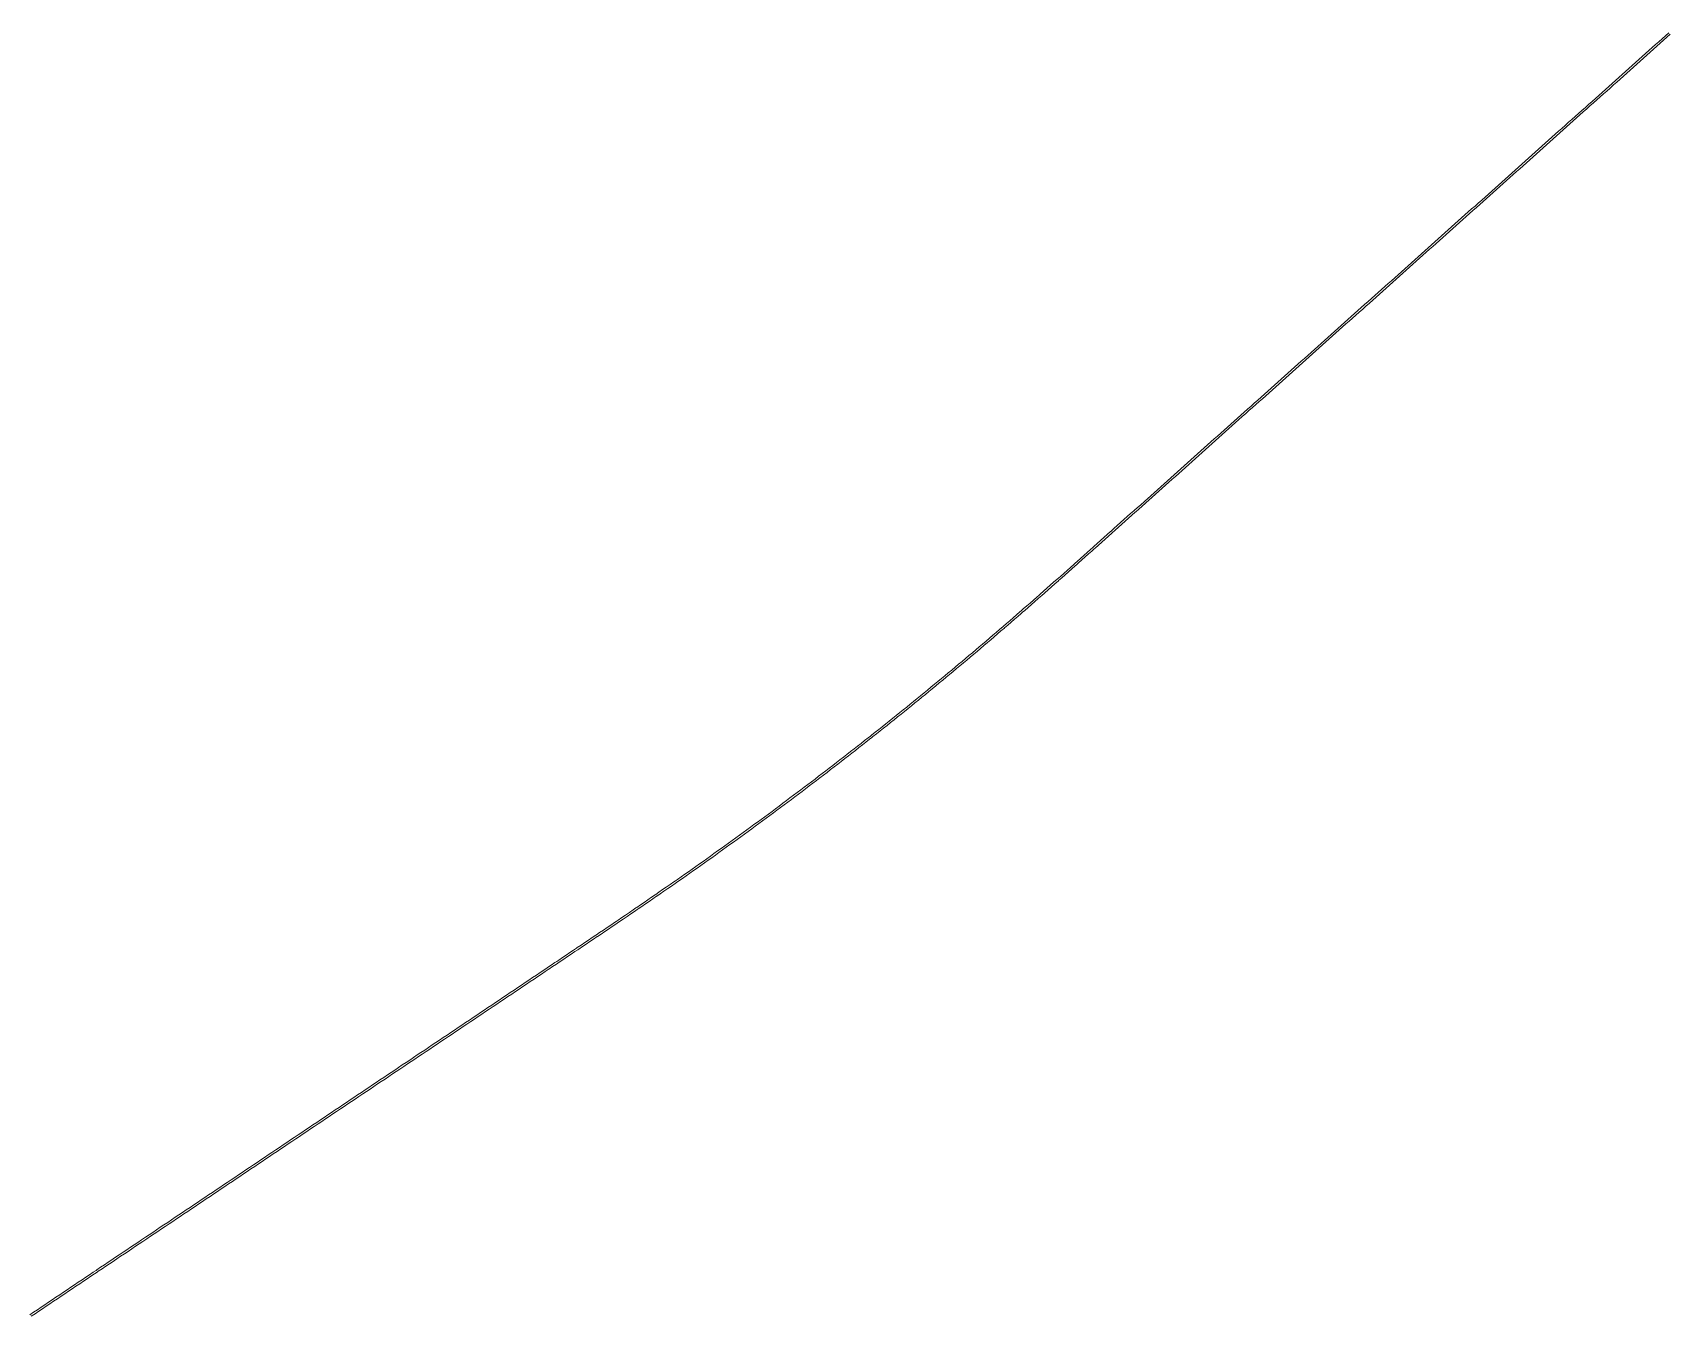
# Model space of a CAD drawing. Header units: metres. Extents: x 142705 to 201127, y 6511363 to 6533832.
# Drawn here: x 197476 to 201127, y 6530968 to 6533832 of the extents above; entities that cross this region are included whole.
import ezdxf

# ---------------------------------------------------------------- set-up
doc = ezdxf.new("R2010")
doc.units = ezdxf.units.M
doc.header["$MEASUREMENT"] = 0

msp = doc.modelspace()

# ---------------------------------------------------------------- linework, layer by layer
at = {"color": 7, "linetype": 'Continuous', "lineweight": 0}
for points in [[(201124, 6533831.8, 52.2), (201116.5, 6533825.2, 52.2), (201109, 6533818.5, 52.2), (201101.6, 6533811.8, 52.2), (201094.1, 6533805.2, 52.2), (201086.7, 6533798.5, 52.3), (201079.2, 6533791.8, 52.3), (201071.8, 6533785.2, 52.3), (201064.3, 6533778.5, 52.3), (201056.9, 6533771.8, 52.3), (201049.4, 6533765.2, 52.3), (201041.9, 6533758.5, 52.3), (201034.5, 6533751.8, 52.3), (201027, 6533745.2, 52.3), (201019.6, 6533738.5, 52.3), (201012.1, 6533731.8, 52.4), (201004.7, 6533725.2, 52.4), (200997.2, 6533718.5, 52.4), (200989.8, 6533711.8, 52.4), (200982.3, 6533705.2, 52.4), (200974.9, 6533698.5, 52.4), (200967.4, 6533691.9, 52.4), (200959.9, 6533685.2, 52.4), (200952.5, 6533678.5, 52.4), (200945, 6533671.9, 52.4), (200937.6, 6533665.2, 52.5), (200930.1, 6533658.5, 52.5), (200922.7, 6533651.9, 52.5), (200915.2, 6533645.2, 52.5), (200907.8, 6533638.5, 52.5), (200900.3, 6533631.9, 52.5), (200892.8, 6533625.2, 52.5), (200885.4, 6533618.5, 52.5), (200877.9, 6533611.9, 52.5), (200870.5, 6533605.2, 52.5), (200863, 6533598.5, 52.6), (200855.6, 6533591.9, 52.6), (200848.1, 6533585.2, 52.6), (200840.7, 6533578.5, 52.6), (200833.2, 6533571.9, 52.6), (200825.7, 6533565.2, 52.6), (200818.3, 6533558.6, 52.6), (200810.8, 6533551.9, 52.6), (200803.4, 6533545.2, 52.6), (200795.9, 6533538.6, 52.6), (200788.5, 6533531.9, 52.7), (200781, 6533525.2, 52.7), (200773.6, 6533518.6, 52.7), (200766.1, 6533511.9, 52.7), (200758.7, 6533505.2, 52.7), (200751.2, 6533498.6, 52.7), (200743.7, 6533491.9, 52.7), (200736.3, 6533485.2, 52.7), (200728.8, 6533478.6, 52.7), (200721.4, 6533471.9, 52.7), (200713.9, 6533465.2, 52.8), (200706.5, 6533458.6, 52.8), (200699, 6533451.9, 52.8), (200691.6, 6533445.2, 52.8), (200684.1, 6533438.6, 52.8), (200676.6, 6533431.9, 52.8), (200669.2, 6533425.3, 52.8), (200661.7, 6533418.6, 52.8), (200654.3, 6533411.9, 52.8), (200646.8, 6533405.3, 52.8), (200639.4, 6533398.6, 52.9), (200631.9, 6533391.9, 52.9), (200624.5, 6533385.3, 52.9), (200617, 6533378.6, 52.9), (200609.6, 6533371.9, 52.9), (200602.1, 6533365.3, 52.9), (200594.6, 6533358.6, 52.9), (200587.2, 6533351.9, 52.9), (200579.7, 6533345.3, 52.9), (200572.3, 6533338.6, 52.9), (200564.8, 6533331.9, 53), (200557.4, 6533325.3, 53), (200549.9, 6533318.6, 53), (200542.5, 6533311.9, 53), (200535, 6533305.3, 53), (200527.5, 6533298.6, 53), (200520.1, 6533292, 53), (200512.6, 6533285.3, 53), (200505.2, 6533278.6, 53), (200497.7, 6533272, 53), (200490.3, 6533265.3, 53.1), (200482.8, 6533258.6, 53.1), (200475.4, 6533252, 53.1), (200467.9, 6533245.3, 53.1), (200460.5, 6533238.6, 53.1), (200453, 6533232, 53.1), (200445.5, 6533225.3, 53.1), (200438.1, 6533218.6, 53.1), (200430.6, 6533212, 53.1), (200423.2, 6533205.3, 53.1), (200415.7, 6533198.6, 53.2), (200408.3, 6533192, 53.2), (200400.8, 6533185.3, 53.2), (200393.4, 6533178.6, 53.2), (200385.9, 6533172, 53.2), (200378.4, 6533165.3, 53.2), (200371, 6533158.7, 53.2), (200363.5, 6533152, 53.2), (200356.1, 6533145.3, 53.2), (200348.6, 6533138.7, 53.2), (200341.2, 6533132, 53.3), (200333.7, 6533125.3, 53.3), (200326.3, 6533118.7, 53.3), (200318.8, 6533112, 53.3), (200311.3, 6533105.3, 53.3), (200303.9, 6533098.7, 53.3), (200296.4, 6533092, 53.3), (200289, 6533085.3, 53.3), (200281.5, 6533078.7, 53.3), (200274.1, 6533072, 53.3), (200266.6, 6533065.3, 53.4), (200259.2, 6533058.7, 53.4), (200251.7, 6533052, 53.4), (200244.3, 6533045.3, 53.4), (200236.8, 6533038.7, 53.4), (200229.3, 6533032, 53.4), (200221.9, 6533025.4, 53.4), (200214.4, 6533018.7, 53.4), (200207, 6533012, 53.4), (200199.5, 6533005.4, 53.4), (200192.1, 6532998.7, 53.5), (200184.6, 6532992, 53.5), (200177.2, 6532985.4, 53.5), (200169.7, 6532978.7, 53.5), (200162.2, 6532972, 53.5), (200154.8, 6532965.4, 53.5), (200147.3, 6532958.7, 53.5), (200139.9, 6532952, 53.5), (200132.4, 6532945.4, 53.5), (200125, 6532938.7, 53.5), (200117.5, 6532932, 53.6), (200110.1, 6532925.4, 53.6), (200102.6, 6532918.7, 53.6), (200095.2, 6532912, 53.6), (200087.7, 6532905.4, 53.6), (200080.2, 6532898.7, 53.6), (200072.8, 6532892.1, 53.6), (200065.3, 6532885.4, 53.6), (200057.9, 6532878.7, 53.6), (200050.4, 6532872.1, 53.6), (200043, 6532865.4, 53.7), (200035.5, 6532858.7, 53.7), (200028.1, 6532852.1, 53.7), (200020.6, 6532845.4, 53.7), (200013.1, 6532838.7, 53.7), (200005.7, 6532832.1, 53.7), (199998.2, 6532825.4, 53.7), (199990.8, 6532818.7, 53.7), (199983.3, 6532812.1, 53.7), (199975.9, 6532805.4, 53.7), (199968.4, 6532798.7, 53.8), (199961, 6532792.1, 53.8), (199955.2, 6532787, 53.8), (199953.5, 6532785.4, 53.8), (199946.1, 6532778.7, 53.8), (199938.6, 6532772.1, 53.8), (199932.1, 6532766.3, 53.8), (199931.1, 6532765.4, 53.8), (199923.7, 6532758.8, 53.8), (199916.2, 6532752.1, 53.8), (199908.8, 6532745.4, 53.8), (199901.3, 6532738.8, 53.8), (199893.9, 6532732.1, 53.7), (199886.4, 6532725.4, 53.7), (199879.3, 6532719.1, 53.7), (199879, 6532718.8, 53.7), (199871.5, 6532712.1, 53.7), (199864, 6532705.4, 53.7), (199856.6, 6532698.8, 53.6), (199849.1, 6532692.1, 53.6), (199841.7, 6532685.4, 53.5), (199839.6, 6532683.6, 53.5), (199834.2, 6532678.8, 53.5), (199826.8, 6532672.1, 53.5), (199819.3, 6532665.5, 53.4), (199811.8, 6532658.8, 53.4), (199804.4, 6532652.2, 53.3), (199799.8, 6532648.1, 53.3), (199796.9, 6532645.5, 53.3), (199789.4, 6532638.9, 53.2), (199782, 6532632.2, 53.1), (199774.5, 6532625.6, 53.1), (199767, 6532618.9, 53), (199759.9, 6532612.7, 52.9), (199759.5, 6532612.3, 52.9), (199752, 6532605.7, 52.8), (199744.5, 6532599, 52.8), (199737, 6532592.4, 52.7), (199729.5, 6532585.8, 52.6), (199722, 6532579.2, 52.5), (199719.9, 6532577.3, 52.5), (199714.5, 6532572.6, 52.4), (199707, 6532566, 52.3), (199699.5, 6532559.4, 52.2), (199692, 6532552.8, 52.1), (199684.4, 6532546.2, 52), (199679.8, 6532542.2, 51.9), (199676.9, 6532539.7, 51.9), (199669.4, 6532533.1, 51.8), (199661.8, 6532526.5, 51.7), (199654.3, 6532520, 51.6), (199646.7, 6532513.4, 51.4), (199639.5, 6532507.3, 51.3), (199639.1, 6532506.9, 51.3), (199631.6, 6532500.4, 51.2), (199624, 6532493.9, 51.1), (199616.4, 6532487.4, 50.9), (199608.8, 6532480.9, 50.8), (199601.2, 6532474.4, 50.6), (199593.6, 6532467.9, 50.5), (199585.9, 6532461.4, 50.4), (199578.3, 6532454.9, 50.2), (199570.7, 6532448.5, 50), (199563, 6532442, 49.9), (199555.4, 6532435.6, 49.7), (199547.7, 6532429.1, 49.6), (199540.1, 6532422.7, 49.4), (199532.4, 6532416.3, 49.2), (199524.7, 6532409.9, 49.1), (199517, 6532403.5, 48.9), (199509.4, 6532397.1, 48.7), (199501.7, 6532390.7, 48.5), (199493.9, 6532384.4, 48.3), (199486.2, 6532378, 48.1), (199478.5, 6532371.6, 48), (199470.8, 6532365.3, 47.8), (199463.1, 6532358.9, 47.6), (199455.3, 6532352.6, 47.4), (199447.6, 6532346.3, 47.2), (199439.8, 6532340, 46.9), (199432.1, 6532333.7, 46.7), (199424.3, 6532327.4, 46.5), (199416.5, 6532321.1, 46.3), (199408.7, 6532314.8, 46.1), (199400.9, 6532308.5, 45.9), (199393.1, 6532302.3, 45.6), (199385.3, 6532296, 45.4), (199377.5, 6532289.8, 45.2), (199369.7, 6532283.5, 44.9), (199361.9, 6532277.3, 44.7), (199354.1, 6532271.1, 44.4), (199346.2, 6532264.9, 44.2), (199343.3, 6532262.6, 44.1), (199338.4, 6532258.7, 43.9), (199330.5, 6532252.5, 43.7), (199322.7, 6532246.3, 43.4), (199314.8, 6532240.1, 43.2), (199306.9, 6532234, 42.9), (199299, 6532227.8, 42.7), (199291.2, 6532221.7, 42.4), (199283.3, 6532215.5, 42.2), (199275.4, 6532209.4, 41.9), (199267.5, 6532203.3, 41.7), (199259.5, 6532197.2, 41.4), (199251.6, 6532191, 41.2), (199243.7, 6532185, 40.9), (199235.8, 6532178.9, 40.7), (199227.8, 6532172.8, 40.4), (199219.9, 6532166.7, 40.2), (199211.9, 6532160.7, 39.9), (199204, 6532154.6, 39.7), (199196, 6532148.6, 39.4), (199188, 6532142.5, 39.2), (199180, 6532136.5, 38.9), (199172, 6532130.5, 38.7), (199164.1, 6532124.5, 38.4), (199156.1, 6532118.5, 38.2), (199148, 6532112.5, 37.9), (199140, 6532106.5, 37.7), (199132, 6532100.5, 37.4), (199124, 6532094.6, 37.2), (199115.9, 6532088.6, 36.9), (199107.9, 6532082.7, 36.7), (199099.9, 6532076.7, 36.4), (199091.8, 6532070.8, 36.2), (199083.7, 6532064.9, 35.9), (199075.7, 6532059, 35.7), (199067.6, 6532053.1, 35.4), (199059.5, 6532047.2, 35.2), (199051.4, 6532041.3, 34.9), (199043.3, 6532035.4, 34.7), (199035.2, 6532029.6, 34.4), (199027.1, 6532023.7, 34.2), (199019, 6532017.9, 33.9), (199010.9, 6532012, 33.7), (199002.8, 6532006.2, 33.4), (198994.6, 6532000.4, 33.2), (198986.5, 6531994.6, 32.9), (198978.4, 6531988.8, 32.7), (198970.2, 6531983, 32.4), (198962.1, 6531977.2, 32.2), (198953.9, 6531971.4, 31.9), (198945.7, 6531965.7, 31.7), (198937.5, 6531959.9, 31.4), (198929.4, 6531954.2, 31.2), (198921.2, 6531948.4, 30.9), (198913, 6531942.7, 30.7), (198908.5, 6531939.6, 30.5), (198904.8, 6531937, 30.4), (198896.6, 6531931.3, 30.2), (198888.3, 6531925.6, 29.9), (198880.1, 6531919.9, 29.7), (198871.9, 6531914.2, 29.4), (198864.7, 6531909.2, 29.2), (198863.7, 6531908.5, 29.2), (198855.4, 6531902.8, 28.9), (198847.2, 6531897.2, 28.7), (198838.9, 6531891.5, 28.4), (198830.7, 6531885.9, 28.2), (198822.4, 6531880.2, 27.9), (198820.7, 6531879.1, 27.9), (198814.2, 6531874.6, 27.7), (198805.9, 6531869, 27.4), (198797.6, 6531863.3, 27.2), (198789.4, 6531857.7, 26.9), (198781.1, 6531852.1, 26.7), (198776.6, 6531849.1, 26.5), (198772.8, 6531846.5, 26.4), (198764.5, 6531840.9, 26.2), (198756.2, 6531835.3, 25.9), (198748, 6531829.7, 25.7), (198739.7, 6531824.1, 25.4), (198732.4, 6531819.2, 25.2), (198731.4, 6531818.5, 25.2), (198723.1, 6531812.9, 24.9), (198714.8, 6531807.3, 24.7), (198706.5, 6531801.7, 24.4), (198698.2, 6531796.2, 24.2), (198689.9, 6531790.6, 23.9), (198688.2, 6531789.4, 23.9), (198681.6, 6531785, 23.7), (198673.3, 6531779.4, 23.4), (198665, 6531773.9, 23.2), (198656.7, 6531768.3, 22.9), (198648.4, 6531762.7, 22.7), (198643.9, 6531759.7, 22.5), (198640.1, 6531757.1, 22.4), (198631.8, 6531751.6, 22.2), (198623.5, 6531746, 21.9), (198622.7, 6531745.5, 21.9), (198615.2, 6531740.4, 21.7), (198606.9, 6531734.9, 21.4), (198598.6, 6531729.3, 21.2), (198590.3, 6531723.7, 21), (198581.9, 6531718.1, 20.7), (198573.6, 6531712.6, 20.5), (198565.3, 6531707, 20.3), (198557, 6531701.4, 20.1), (198548.7, 6531695.8, 19.9), (198540.4, 6531690.3, 19.6), (198532.1, 6531684.7, 19.4), (198523.8, 6531679.1, 19.2), (198515.5, 6531673.6, 19), (198507.2, 6531668, 18.9), (198498.9, 6531662.4, 18.7), (198490.6, 6531656.8, 18.5), (198482.3, 6531651.3, 18.3), (198474, 6531645.7, 18.1), (198465.7, 6531640.1, 18), (198457.4, 6531634.6, 17.8), (198449.1, 6531629, 17.6), (198440.8, 6531623.4, 17.5), (198432.5, 6531617.8, 17.3), (198424.2, 6531612.3, 17.2), (198415.9, 6531606.7, 17), (198407.6, 6531601.1, 16.9), (198399.3, 6531595.5, 16.8), (198391, 6531590, 16.6), (198382.7, 6531584.4, 16.5), (198374.4, 6531578.8, 16.4), (198366.1, 6531573.3, 16.3), (198357.8, 6531567.7, 16.1), (198349.5, 6531562.1, 16), (198341.1, 6531556.5, 15.9), (198332.8, 6531551, 15.8), (198324.5, 6531545.4, 15.7), (198316.2, 6531539.8, 15.6), (198307.9, 6531534.2, 15.6), (198299.6, 6531528.7, 15.5), (198291.3, 6531523.1, 15.4), (198283, 6531517.5, 15.3), (198274.7, 6531512, 15.2), (198266.4, 6531506.4, 15.2), (198258.1, 6531500.8, 15.1), (198249.8, 6531495.2, 15.1), (198241.5, 6531489.7, 15), (198233.2, 6531484.1, 15), (198224.9, 6531478.5, 14.9), (198216.6, 6531473, 14.9), (198208.3, 6531467.4, 14.8), (198200, 6531461.8, 14.8), (198191.7, 6531456.2, 14.8), (198183.5, 6531450.7, 14.8), (198183.4, 6531450.7, 14.8), (198175.1, 6531445.1, 14.7), (198166.8, 6531439.5, 14.7), (198158.5, 6531433.9, 14.7), (198150.2, 6531428.4, 14.7), (198141.9, 6531422.8, 14.7), (198133.6, 6531417.2, 14.6), (198125.3, 6531411.7, 14.6), (198117, 6531406.1, 14.6), (198108.7, 6531400.5, 14.6), (198100.3, 6531394.9, 14.6), (198092, 6531389.4, 14.5), (198083.7, 6531383.8, 14.5), (198075.4, 6531378.2, 14.5), (198067.1, 6531372.6, 14.5), (198058.8, 6531367.1, 14.5), (198050.5, 6531361.5, 14.4), (198042.2, 6531355.9, 14.4), (198033.9, 6531350.4, 14.4), (198025.6, 6531344.8, 14.4), (198017.3, 6531339.2, 14.4), (198009, 6531333.6, 14.3), (198000.7, 6531328.1, 14.3), (197992.4, 6531322.5, 14.3), (197984.1, 6531316.9, 14.3), (197975.8, 6531311.4, 14.3), (197967.5, 6531305.8, 14.2), (197959.2, 6531300.2, 14.2), (197950.9, 6531294.6, 14.2), (197942.6, 6531289.1, 14.2), (197934.3, 6531283.5, 14.2), (197926, 6531277.9, 14.1), (197917.7, 6531272.3, 14.1), (197909.4, 6531266.8, 14.1), (197901.1, 6531261.2, 14.1), (197892.8, 6531255.6, 14.1), (197884.5, 6531250.1, 14), (197876.2, 6531244.5, 14), (197867.8, 6531238.9, 14), (197859.5, 6531233.3, 14), (197851.2, 6531227.8, 14), (197842.9, 6531222.2, 13.9), (197834.6, 6531216.6, 13.9), (197826.3, 6531211, 13.9), (197818, 6531205.5, 13.9), (197809.7, 6531199.9, 13.9), (197801.4, 6531194.3, 13.8), (197793.1, 6531188.8, 13.8), (197784.8, 6531183.2, 13.8), (197776.5, 6531177.6, 13.8), (197768.2, 6531172, 13.8), (197759.9, 6531166.5, 13.7), (197751.6, 6531160.9, 13.7), (197743.3, 6531155.3, 13.7), (197735, 6531149.7, 13.7), (197726.7, 6531144.2, 13.7), (197718.4, 6531138.6, 13.6), (197710.1, 6531133, 13.6), (197701.8, 6531127.5, 13.6), (197693.5, 6531121.9, 13.6), (197685.2, 6531116.3, 13.6), (197676.9, 6531110.7, 13.5), (197668.6, 6531105.2, 13.5), (197660.3, 6531099.6, 13.5), (197655, 6531096, 13.5), (197652, 6531094, 13.5), (197643.7, 6531088.5, 13.5), (197635.4, 6531082.9, 13.5), (197627, 6531077.3, 13.4), (197618.7, 6531071.7, 13.4), (197616.8, 6531070.4, 13.4), (197610.4, 6531066.2, 13.4), (197602.1, 6531060.6, 13.5), (197593.8, 6531055, 13.5), (197585.5, 6531049.4, 13.5), (197577.2, 6531043.9, 13.5), (197568.9, 6531038.3, 13.5), (197560.6, 6531032.7, 13.5), (197552.3, 6531027.2, 13.6), (197544, 6531021.6, 13.6), (197535.7, 6531016, 13.7), (197527.4, 6531010.4, 13.7), (197519.1, 6531004.9, 13.7), (197510.8, 6530999.3, 13.8), (197502.5, 6530993.7, 13.9), (197494.2, 6530988.1, 13.9), (197485.9, 6530982.6, 14), (197477.6, 6530977, 14.1), (197469.3, 6530971.4, 14.1)], [(201127, 6533828.5, 52.2), (201119.5, 6533821.8, 52.2), (201112, 6533815.1, 52.2), (201104.6, 6533808.5, 52.2), (201097.1, 6533801.8, 52.2), (201089.7, 6533795.1, 52.3), (201082.2, 6533788.5, 52.3), (201074.8, 6533781.8, 52.3), (201067.3, 6533775.1, 52.3), (201059.9, 6533768.5, 52.3), (201052.4, 6533761.8, 52.3), (201044.9, 6533755.1, 52.3), (201037.5, 6533748.5, 52.3), (201030, 6533741.8, 52.3), (201022.6, 6533735.2, 52.3), (201015.1, 6533728.5, 52.4), (201007.7, 6533721.8, 52.4), (201000.2, 6533715.2, 52.4), (200992.8, 6533708.5, 52.4), (200985.3, 6533701.8, 52.4), (200977.8, 6533695.2, 52.4), (200970.4, 6533688.5, 52.4), (200962.9, 6533681.8, 52.4), (200955.5, 6533675.2, 52.4), (200948, 6533668.5, 52.4), (200940.6, 6533661.8, 52.5), (200933.1, 6533655.2, 52.5), (200925.7, 6533648.5, 52.5), (200918.2, 6533641.8, 52.5), (200910.8, 6533635.2, 52.5), (200903.3, 6533628.5, 52.5), (200895.8, 6533621.8, 52.5), (200888.4, 6533615.2, 52.5), (200880.9, 6533608.5, 52.5), (200873.5, 6533601.9, 52.5), (200866, 6533595.2, 52.6), (200858.6, 6533588.5, 52.6), (200851.1, 6533581.9, 52.6), (200843.7, 6533575.2, 52.6), (200836.2, 6533568.5, 52.6), (200828.7, 6533561.9, 52.6), (200821.3, 6533555.2, 52.6), (200813.8, 6533548.5, 52.6), (200806.4, 6533541.9, 52.6), (200798.9, 6533535.2, 52.6), (200791.5, 6533528.5, 52.7), (200784, 6533521.9, 52.7), (200776.6, 6533515.2, 52.7), (200769.1, 6533508.5, 52.7), (200761.7, 6533501.9, 52.7), (200754.2, 6533495.2, 52.7), (200746.7, 6533488.5, 52.7), (200739.3, 6533481.9, 52.7), (200731.8, 6533475.2, 52.7), (200724.4, 6533468.6, 52.7), (200716.9, 6533461.9, 52.8), (200709.5, 6533455.2, 52.8), (200702, 6533448.6, 52.8), (200694.6, 6533441.9, 52.8), (200687.1, 6533435.2, 52.8), (200679.6, 6533428.6, 52.8), (200672.2, 6533421.9, 52.8), (200664.7, 6533415.2, 52.8), (200657.3, 6533408.6, 52.8), (200649.8, 6533401.9, 52.8), (200642.4, 6533395.2, 52.9), (200634.9, 6533388.6, 52.9), (200627.5, 6533381.9, 52.9), (200620, 6533375.2, 52.9), (200612.6, 6533368.6, 52.9), (200605.1, 6533361.9, 52.9), (200597.6, 6533355.2, 52.9), (200590.2, 6533348.6, 52.9), (200582.7, 6533341.9, 52.9), (200575.3, 6533335.3, 52.9), (200567.8, 6533328.6, 53), (200560.4, 6533321.9, 53), (200552.9, 6533315.3, 53), (200545.5, 6533308.6, 53), (200538, 6533301.9, 53), (200530.5, 6533295.3, 53), (200523.1, 6533288.6, 53), (200515.6, 6533281.9, 53), (200508.2, 6533275.3, 53), (200500.7, 6533268.6, 53), (200493.3, 6533261.9, 53.1), (200485.8, 6533255.3, 53.1), (200478.4, 6533248.6, 53.1), (200470.9, 6533241.9, 53.1), (200463.5, 6533235.3, 53.1), (200456, 6533228.6, 53.1), (200448.5, 6533221.9, 53.1), (200441.1, 6533215.3, 53.1), (200433.6, 6533208.6, 53.1), (200426.2, 6533202, 53.1), (200418.7, 6533195.3, 53.2), (200411.3, 6533188.6, 53.2), (200403.8, 6533182, 53.2), (200396.4, 6533175.3, 53.2), (200388.9, 6533168.6, 53.2), (200381.4, 6533162, 53.2), (200374, 6533155.3, 53.2), (200366.5, 6533148.6, 53.2), (200359.1, 6533142, 53.2), (200351.6, 6533135.3, 53.2), (200344.2, 6533128.6, 53.3), (200336.7, 6533122, 53.3), (200329.3, 6533115.3, 53.3), (200321.8, 6533108.6, 53.3), (200314.3, 6533102, 53.3), (200306.9, 6533095.3, 53.3), (200299.4, 6533088.6, 53.3), (200292, 6533082, 53.3), (200284.5, 6533075.3, 53.3), (200277.1, 6533068.7, 53.3), (200269.6, 6533062, 53.4), (200262.2, 6533055.3, 53.4), (200254.7, 6533048.7, 53.4), (200247.3, 6533042, 53.4), (200239.8, 6533035.3, 53.4), (200232.3, 6533028.7, 53.4), (200224.9, 6533022, 53.4), (200217.4, 6533015.3, 53.4), (200210, 6533008.7, 53.4), (200202.5, 6533002, 53.4), (200195.1, 6532995.3, 53.5), (200187.6, 6532988.7, 53.5), (200180.2, 6532982, 53.5), (200172.7, 6532975.3, 53.5), (200165.2, 6532968.7, 53.5), (200157.8, 6532962, 53.5), (200150.3, 6532955.3, 53.5), (200142.9, 6532948.7, 53.5), (200135.4, 6532942, 53.5), (200128, 6532935.4, 53.5), (200120.5, 6532928.7, 53.6), (200113.1, 6532922, 53.6), (200105.6, 6532915.4, 53.6), (200098.2, 6532908.7, 53.6), (200090.7, 6532902, 53.6), (200083.2, 6532895.4, 53.6), (200075.8, 6532888.7, 53.6), (200068.3, 6532882, 53.6), (200060.9, 6532875.4, 53.6), (200053.4, 6532868.7, 53.6), (200046, 6532862, 53.7), (200038.5, 6532855.4, 53.7), (200031.1, 6532848.7, 53.7), (200023.6, 6532842, 53.7), (200016.1, 6532835.4, 53.7), (200008.7, 6532828.7, 53.7), (200001.2, 6532822, 53.7), (199993.8, 6532815.4, 53.7), (199986.3, 6532808.7, 53.7), (199978.9, 6532802.1, 53.7), (199971.4, 6532795.4, 53.8), (199964, 6532788.7, 53.8), (199958.1, 6532783.5, 53.8), (199956.5, 6532782.1, 53.8), (199949.1, 6532775.4, 53.8), (199941.6, 6532768.7, 53.8), (199935, 6532762.8, 53.8), (199934.1, 6532762.1, 53.8), (199926.7, 6532755.4, 53.8), (199919.2, 6532748.7, 53.8), (199911.8, 6532742.1, 53.8), (199904.3, 6532735.4, 53.8), (199896.9, 6532728.7, 53.7), (199889.4, 6532722.1, 53.7), (199882.3, 6532715.8, 53.7), (199882, 6532715.4, 53.7), (199874.5, 6532708.7, 53.7), (199867, 6532702.1, 53.7), (199859.6, 6532695.4, 53.6), (199852.1, 6532688.8, 53.6), (199844.7, 6532682.1, 53.5), (199842.6, 6532680.2, 53.5), (199837.2, 6532675.4, 53.5), (199829.8, 6532668.8, 53.5), (199822.3, 6532662.1, 53.4), (199814.8, 6532655.5, 53.4), (199807.4, 6532648.8, 53.3), (199802.8, 6532644.7, 53.3), (199799.9, 6532642.2, 53.3), (199792.4, 6532635.5, 53.2), (199785, 6532628.9, 53.1), (199777.5, 6532622.2, 53.1), (199770, 6532615.6, 53), (199762.9, 6532609.3, 52.9), (199762.5, 6532608.9, 52.9), (199755, 6532602.3, 52.8), (199747.5, 6532595.7, 52.8), (199740, 6532589.1, 52.7), (199732.5, 6532582.5, 52.6), (199725, 6532575.8, 52.5), (199722.9, 6532574, 52.5), (199717.5, 6532569.2, 52.4), (199710, 6532562.6, 52.3), (199702.5, 6532556.1, 52.2), (199695, 6532549.5, 52.1), (199687.4, 6532542.9, 52), (199682.8, 6532538.8, 52), (199679.9, 6532536.3, 51.9), (199672.4, 6532529.7, 51.8), (199664.8, 6532523.2, 51.7), (199657.3, 6532516.6, 51.6), (199649.7, 6532510.1, 51.4), (199642.5, 6532503.9, 51.3), (199642.1, 6532503.6, 51.3), (199634.6, 6532497, 51.2), (199627, 6532490.5, 51.1), (199619.4, 6532484, 50.9), (199611.8, 6532477.5, 50.8), (199604.2, 6532471, 50.6), (199596.6, 6532464.5, 50.5), (199588.9, 6532458, 50.4), (199581.3, 6532451.6, 50.2), (199573.7, 6532445.1, 50.1), (199566, 6532438.7, 49.9), (199558.4, 6532432.2, 49.7), (199550.7, 6532425.8, 49.6), (199543.1, 6532419.4, 49.4), (199535.4, 6532413, 49.2), (199527.7, 6532406.5, 49.1), (199520, 6532400.1, 48.9), (199512.4, 6532393.8, 48.7), (199504.7, 6532387.4, 48.5), (199497, 6532381, 48.3), (199489.2, 6532374.6, 48.1), (199481.5, 6532368.3, 48), (199473.8, 6532361.9, 47.8), (199466.1, 6532355.6, 47.6), (199458.3, 6532349.3, 47.4), (199450.6, 6532342.9, 47.2), (199442.8, 6532336.6, 46.9), (199435.1, 6532330.3, 46.7), (199427.3, 6532324, 46.5), (199419.5, 6532317.7, 46.3), (199411.7, 6532311.4, 46.1), (199403.9, 6532305.2, 45.9), (199396.1, 6532298.9, 45.6), (199388.3, 6532292.7, 45.4), (199380.5, 6532286.4, 45.2), (199372.7, 6532280.2, 44.9), (199364.9, 6532274, 44.7), (199357.1, 6532267.7, 44.4), (199349.2, 6532261.5, 44.2), (199346.4, 6532259.3, 44.1), (199341.4, 6532255.3, 43.9), (199333.5, 6532249.1, 43.7), (199325.7, 6532242.9, 43.4), (199317.8, 6532236.8, 43.2), (199309.9, 6532230.6, 42.9), (199302, 6532224.4, 42.7), (199294.2, 6532218.3, 42.4), (199286.3, 6532212.2, 42.2), (199278.4, 6532206, 41.9), (199270.5, 6532199.9, 41.7), (199262.5, 6532193.8, 41.4), (199254.6, 6532187.7, 41.2), (199246.7, 6532181.6, 40.9), (199238.8, 6532175.5, 40.7), (199230.8, 6532169.4, 40.4), (199222.9, 6532163.4, 40.2), (199214.9, 6532157.3, 39.9), (199207, 6532151.2, 39.7), (199199, 6532145.2, 39.4), (199191, 6532139.2, 39.2), (199183, 6532133.1, 38.9), (199175.1, 6532127.1, 38.7), (199167.1, 6532121.1, 38.4), (199159.1, 6532115.1, 38.2), (199151.1, 6532109.1, 37.9), (199143, 6532103.1, 37.7), (199135, 6532097.2, 37.4), (199127, 6532091.2, 37.2), (199119, 6532085.2, 36.9), (199110.9, 6532079.3, 36.7), (199102.9, 6532073.4, 36.4), (199094.8, 6532067.4, 36.2), (199086.8, 6532061.5, 35.9), (199078.7, 6532055.6, 35.7), (199070.6, 6532049.7, 35.4), (199062.5, 6532043.8, 35.2), (199054.4, 6532037.9, 34.9), (199046.4, 6532032.1, 34.7), (199038.3, 6532026.2, 34.4), (199030.1, 6532020.3, 34.2), (199022, 6532014.5, 33.9), (199013.9, 6532008.7, 33.7), (199005.8, 6532002.8, 33.4), (198997.7, 6531997, 33.2), (198989.5, 6531991.2, 32.9), (198981.4, 6531985.4, 32.7), (198973.2, 6531979.6, 32.4), (198965.1, 6531973.8, 32.2), (198956.9, 6531968, 31.9), (198948.7, 6531962.3, 31.7), (198940.6, 6531956.5, 31.4), (198932.4, 6531950.8, 31.2), (198924.2, 6531945, 30.9), (198916, 6531939.3, 30.7), (198911, 6531935.9, 30.5), (198907.8, 6531933.6, 30.4), (198899.6, 6531927.9, 30.2), (198891.4, 6531922.2, 29.9), (198883.1, 6531916.5, 29.7), (198874.9, 6531910.8, 29.4), (198867.2, 6531905.5, 29.2), (198866.7, 6531905.1, 29.2), (198858.4, 6531899.4, 28.9), (198850.2, 6531893.8, 28.7), (198842, 6531888.1, 28.4), (198833.7, 6531882.5, 28.2), (198825.4, 6531876.8, 27.9), (198823.2, 6531875.3, 27.9), (198817.2, 6531871.2, 27.7), (198808.9, 6531865.6, 27.4), (198800.7, 6531859.9, 27.2), (198792.4, 6531854.3, 26.9), (198784.1, 6531848.7, 26.7), (198779.1, 6531845.3, 26.5), (198775.8, 6531843.1, 26.4), (198767.5, 6531837.5, 26.2), (198759.3, 6531831.9, 25.9), (198751, 6531826.3, 25.7), (198742.7, 6531820.7, 25.4), (198734.9, 6531815.5, 25.2), (198734.4, 6531815.1, 25.2), (198726.1, 6531809.5, 24.9), (198717.8, 6531803.9, 24.7), (198709.5, 6531798.4, 24.4), (198701.2, 6531792.8, 24.2), (198692.9, 6531787.2, 23.9), (198690.7, 6531785.7, 23.9), (198684.6, 6531781.6, 23.7), (198676.3, 6531776, 23.4), (198668, 6531770.5, 23.2), (198659.7, 6531764.9, 22.9), (198651.4, 6531759.3, 22.7), (198646.4, 6531756, 22.5), (198643.1, 6531753.8, 22.4), (198634.8, 6531748.2, 22.2), (198626.5, 6531742.6, 21.9), (198625.1, 6531741.7, 21.9), (198618.2, 6531737, 21.7), (198609.9, 6531731.5, 21.5), (198601.6, 6531725.9, 21.2), (198593.3, 6531720.3, 21), (198585, 6531714.8, 20.7), (198576.7, 6531709.2, 20.5), (198568.4, 6531703.6, 20.3), (198560.1, 6531698, 20.1), (198551.8, 6531692.5, 19.9), (198543.5, 6531686.9, 19.7), (198535.2, 6531681.3, 19.4), (198526.8, 6531675.7, 19.2), (198518.5, 6531670.2, 19.1), (198510.2, 6531664.6, 18.9), (198501.9, 6531659, 18.7), (198493.6, 6531653.5, 18.5), (198485.3, 6531647.9, 18.3), (198477, 6531642.3, 18.1), (198468.7, 6531636.7, 18), (198460.4, 6531631.2, 17.8), (198452.1, 6531625.6, 17.6), (198443.8, 6531620, 17.5), (198435.5, 6531614.4, 17.3), (198427.2, 6531608.9, 17.2), (198418.9, 6531603.3, 17), (198410.6, 6531597.7, 16.9), (198402.3, 6531592.2, 16.8), (198394, 6531586.6, 16.6), (198385.7, 6531581, 16.5), (198377.4, 6531575.4, 16.4), (198369.1, 6531569.9, 16.3), (198360.8, 6531564.3, 16.1), (198352.5, 6531558.7, 16), (198344.2, 6531553.1, 15.9), (198335.9, 6531547.6, 15.8), (198327.6, 6531542, 15.7), (198319.3, 6531536.4, 15.6), (198311, 6531530.9, 15.6), (198302.7, 6531525.3, 15.5), (198294.4, 6531519.7, 15.4), (198286, 6531514.1, 15.3), (198277.7, 6531508.6, 15.3), (198269.4, 6531503, 15.2), (198261.1, 6531497.4, 15.1), (198252.8, 6531491.9, 15.1), (198244.5, 6531486.3, 15), (198236.2, 6531480.7, 15), (198227.9, 6531475.1, 14.9), (198219.6, 6531469.6, 14.9), (198211.3, 6531464, 14.8), (198203, 6531458.4, 14.8), (198194.7, 6531452.8, 14.8), (198186.4, 6531447.3, 14.8), (198186, 6531447, 14.8), (198178.1, 6531441.7, 14.7), (198169.8, 6531436.1, 14.7), (198161.5, 6531430.6, 14.7), (198153.2, 6531425, 14.7), (198144.9, 6531419.4, 14.7), (198136.6, 6531413.8, 14.6), (198128.3, 6531408.3, 14.6), (198120, 6531402.7, 14.6), (198111.7, 6531397.1, 14.6), (198103.4, 6531391.5, 14.6), (198095.1, 6531386, 14.5), (198086.8, 6531380.4, 14.5), (198078.5, 6531374.8, 14.5), (198070.2, 6531369.3, 14.5), (198061.9, 6531363.7, 14.5), (198053.6, 6531358.1, 14.4), (198045.2, 6531352.5, 14.4), (198036.9, 6531347, 14.4), (198028.6, 6531341.4, 14.4), (198020.3, 6531335.8, 14.4), (198012, 6531330.3, 14.3), (198003.7, 6531324.7, 14.3), (197995.4, 6531319.1, 14.3), (197987.1, 6531313.5, 14.3), (197978.8, 6531308, 14.3), (197970.5, 6531302.4, 14.2), (197962.2, 6531296.8, 14.2), (197953.9, 6531291.2, 14.2), (197945.6, 6531285.7, 14.2), (197937.3, 6531280.1, 14.2), (197929, 6531274.5, 14.1), (197920.7, 6531269, 14.1), (197912.4, 6531263.4, 14.1), (197904.1, 6531257.8, 14.1), (197895.8, 6531252.2, 14.1), (197887.5, 6531246.7, 14), (197879.2, 6531241.1, 14), (197870.9, 6531235.5, 14), (197862.6, 6531229.9, 14), (197854.3, 6531224.4, 14), (197846, 6531218.8, 13.9), (197837.7, 6531213.2, 13.9), (197829.4, 6531207.7, 13.9), (197821.1, 6531202.1, 13.9), (197812.8, 6531196.5, 13.9), (197804.4, 6531190.9, 13.8), (197796.1, 6531185.4, 13.8), (197787.8, 6531179.8, 13.8), (197779.5, 6531174.2, 13.8), (197771.2, 6531168.6, 13.8), (197762.9, 6531163.1, 13.7), (197754.6, 6531157.5, 13.7), (197746.3, 6531151.9, 13.7), (197738, 6531146.4, 13.7), (197729.7, 6531140.8, 13.7), (197721.4, 6531135.2, 13.6), (197713.1, 6531129.6, 13.6), (197704.8, 6531124.1, 13.6), (197696.5, 6531118.5, 13.6), (197688.2, 6531112.9, 13.6), (197679.9, 6531107.4, 13.5), (197671.6, 6531101.8, 13.5), (197663.3, 6531096.2, 13.5), (197657.5, 6531092.3, 13.5), (197655, 6531090.6, 13.5), (197646.7, 6531085.1, 13.5), (197638.4, 6531079.5, 13.5), (197630.1, 6531073.9, 13.4), (197621.8, 6531068.3, 13.4), (197619.3, 6531066.7, 13.4), (197613.5, 6531062.8, 13.4), (197605.2, 6531057.2, 13.5), (197596.9, 6531051.6, 13.5), (197588.6, 6531046.1, 13.5), (197580.3, 6531040.5, 13.5), (197571.9, 6531034.9, 13.5), (197563.6, 6531029.3, 13.5), (197555.3, 6531023.8, 13.6), (197547, 6531018.2, 13.6), (197538.7, 6531012.6, 13.7), (197530.4, 6531007, 13.7), (197522.1, 6531001.5, 13.7), (197513.8, 6530995.9, 13.8), (197505.5, 6530990.3, 13.9), (197497.2, 6530984.8, 13.9), (197488.9, 6530979.2, 14), (197480.6, 6530973.6, 14.1), (197472.3, 6530968, 14.1)]]:
    msp.add_polyline3d(points, dxfattribs=at)

doc.saveas('drawing.dxf')
